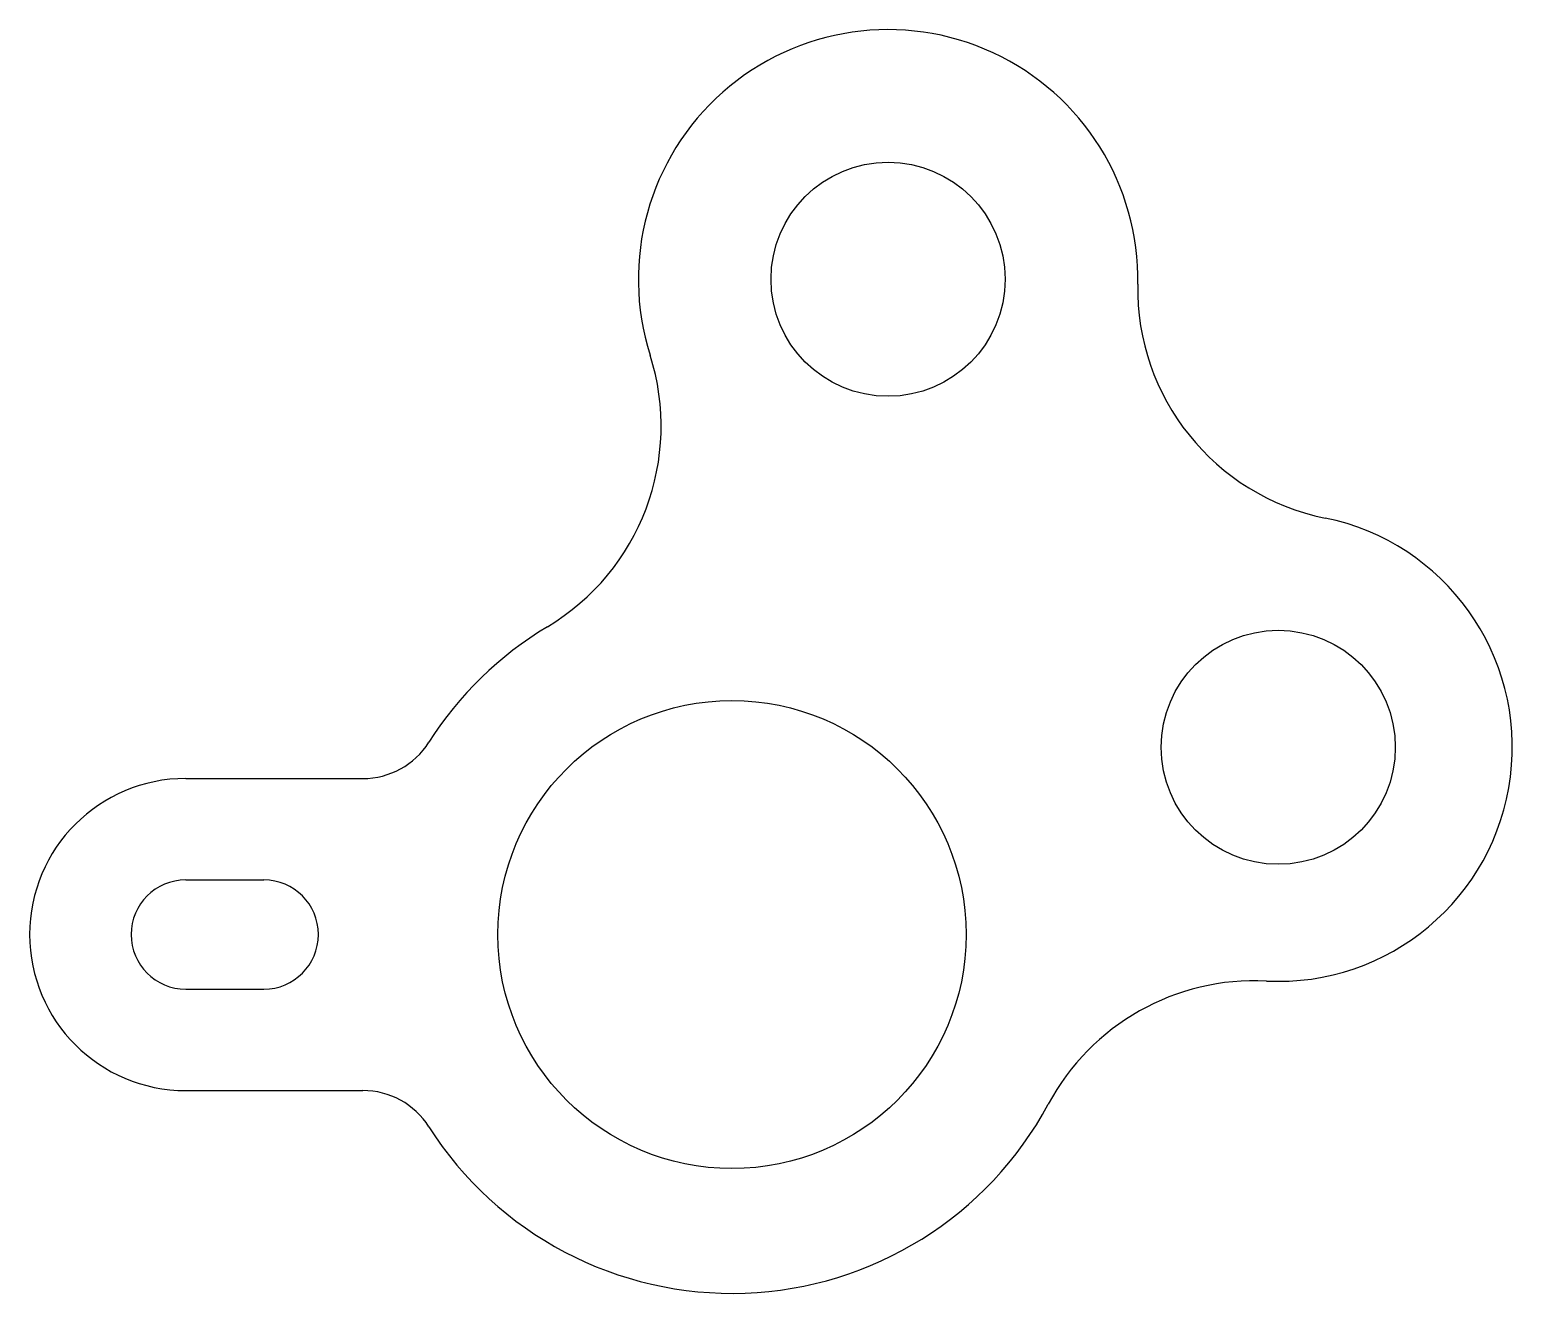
# Model space of a CAD drawing. Header units: millimetres. Extents: x -45 to 50, y -23 to 58.
import ezdxf

# ---------------------------------------------------------------- set-up
doc = ezdxf.new("R2010")
doc.units = ezdxf.units.MM

msp = doc.modelspace()

# ---------------------------------------------------------------- linework, layer by layer
for p, q in [((-35, 10), (-23.643, 10)), ((-35, 3.5), (-30, 3.5)), ((-35, -3.5), (-30, -3.5)), ((-35, -10), (-23.643, -10))]:
    msp.add_line(p, q)
for centre, radius in [((10, 42), 7.5), ((35, 12), 7.5), ((0, 0), 15)]:
    msp.add_circle(centre, radius)
for centre, radius, start, end in [((10, 42), 16, 358.88189, 197.66621), ((40.994, 41.395), 15, 178.88189, 258.47455), ((-19.538, 32.592), 15, 300.94129, 17.66621), ((35, 12), 15, 267.10898, 78.47455), ((0, 0), 23, 120.94129, 147.60763), ((-23.643, 15), 5, 270, 327.60763), ((-35, 0), 10, 90, 270), ((-35, 0), 3.5, 90, 270), ((-30, 0), 3.5, 270, 90), ((33.487, -17.962), 15, 87.10898, 151.79163), ((-23.643, -15), 5, 32.39237, 90), ((0, 0), 23, 212.39237, 331.79163)]:
    msp.add_arc(centre, radius, start, end)

doc.saveas('drawing.dxf')
